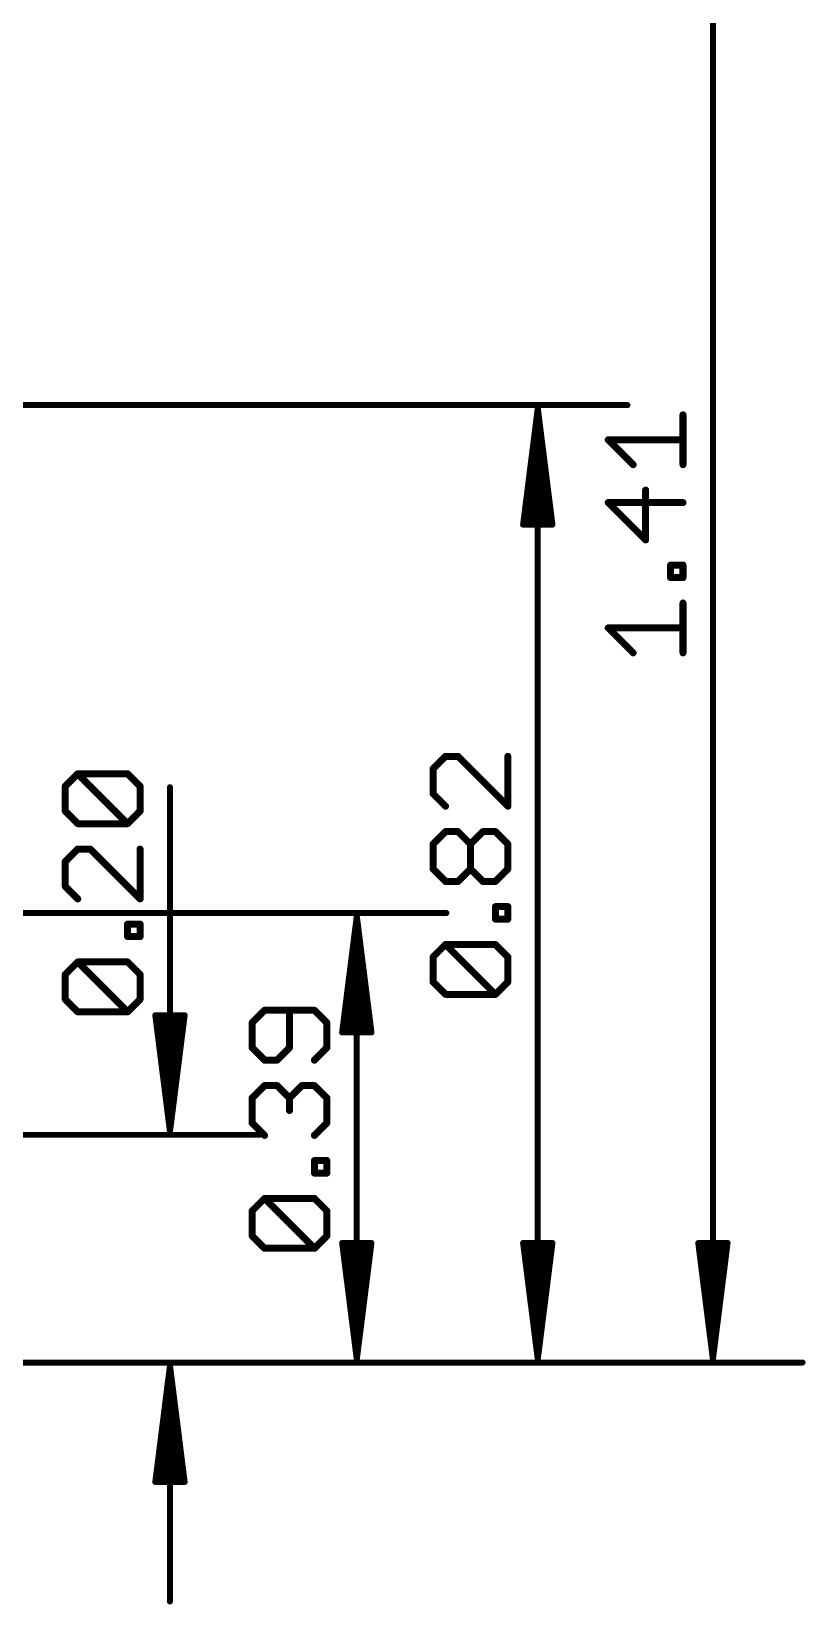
# Model space of a CAD drawing. Extents: x -7.8 to 82.2, y -8.5 to 61.7.
# Drawn here: x 65.31 to 82.15, y -5.27 to 28.96 of the extents above; entities that cross this region are included whole.
import ezdxf

# ---------------------------------------------------------------- set-up
doc = ezdxf.new("R2010")
doc.units = 0
doc.layers.add('47', color=253, linetype='CONTINUOUS')

msp = doc.modelspace()

# ---------------------------------------------------------------- linework, layer by layer
at = {"layer": '47'}
for points, const_width in [([(80.137, 0.065), (80.137, 35.622)], 0.13), ([(60.579, 20.828), (78.277, 20.828)], 0.13), ([(76.327, 20.763), (76.0078, 18.228)], 0.13), ([(76.327, 20.763), (76.067, 18.228)], 0.13), ([(76.327, 20.763), (76.197, 18.228)], 0.13), ([(76.327, 0.065), (76.327, 20.763)], 0.13), ([(76.6462, 18.228), (76.327, 20.763)], 0.13), ([(76.457, 18.228), (76.327, 20.763)], 0.13), ([(76.587, 18.228), (76.327, 20.763)], 0.13), ([(79.4863, 19.5312), (79.4863, 20.6159)], 0.1524), ([(78.4016, 19.5312), (77.8593, 20.0735)], 0.1524), ([(77.8593, 20.0735), (79.4863, 20.0735)], 0.1524), ([(78.6728, 17.894), (78.6728, 18.9787)], 0.1524), ([(79.4863, 18.7075), (77.8593, 18.7075)], 0.1524), ([(77.8593, 18.7075), (78.6728, 17.894)], 0.1524), ([(76.0078, 18.228), (76.6462, 18.228)], 0.13), ([(79.2151, 17.0755), (79.2151, 17.3466)], 0.1524), ([(79.2151, 17.3466), (79.4863, 17.3466)], 0.1524), ([(79.4863, 17.0755), (79.2151, 17.0755)], 0.1524), ([(79.4863, 17.3466), (79.4863, 17.0755)], 0.1524), ([(79.4863, 15.4383), (79.4863, 16.523)], 0.1524), ([(78.4016, 15.4383), (77.8593, 15.9806)], 0.1524), ([(77.8593, 15.9806), (79.4863, 15.9806)], 0.1524), ([(74.3205, 13.1864), (74.0493, 12.9152)], 0.1524), ([(74.5916, 13.1864), (74.3205, 13.1864)], 0.1524), ([(75.6763, 12.1017), (74.5916, 13.1864)], 0.1524), ([(75.6763, 13.1864), (75.6763, 12.1017)], 0.1524), ([(66.0483, 12.5356), (66.3195, 12.8068)], 0.1524), ([(66.3195, 12.8068), (67.4041, 12.8068)], 0.1524), ([(67.4041, 11.7221), (66.3195, 12.8068)], 0.1524), ([(67.4041, 12.8068), (67.6753, 12.5356)], 0.1524), ([(74.0493, 12.9152), (74.0493, 12.3729)], 0.1524), ([(66.0483, 11.9933), (66.0483, 12.5356)], 0.1524), ([(67.6753, 12.5356), (67.6753, 11.9933)], 0.1524), ([(68.326, 5.018), (68.326, 12.5158)], 0.13), ([(74.0493, 12.3729), (74.3205, 12.1017)], 0.1524), ([(66.3195, 11.7221), (66.0483, 11.9933)], 0.1524), ([(67.6753, 11.9933), (67.4041, 11.7221)], 0.1524), ([(67.4041, 11.7221), (66.3195, 11.7221)], 0.1524), ([(74.0493, 11.278), (74.3205, 11.5492)], 0.1524), ([(74.0493, 10.7357), (74.0493, 11.278)], 0.1524), ([(74.3205, 11.5492), (74.5916, 11.5492)], 0.1524), ([(74.5916, 11.5492), (74.8628, 11.278)], 0.1524), ([(74.8628, 11.278), (75.134, 11.5492)], 0.1524), ([(74.8628, 10.7357), (74.8628, 11.278)], 0.1524), ([(75.134, 11.5492), (75.4051, 11.5492)], 0.1524), ([(75.4051, 11.5492), (75.6763, 11.278)], 0.1524), ([(75.6763, 11.278), (75.6763, 10.7357)], 0.1524), ([(66.3195, 11.1696), (66.0483, 10.8984)], 0.1524), ([(66.0483, 10.8984), (66.0483, 10.3561)], 0.1524), ([(66.5906, 11.1696), (66.3195, 11.1696)], 0.1524), ([(67.6753, 10.0849), (66.5906, 11.1696)], 0.1524), ([(67.6753, 11.1696), (67.6753, 10.0849)], 0.1524), ([(74.3205, 10.4645), (74.0493, 10.7357)], 0.1524), ([(74.8628, 10.7357), (74.5916, 10.4645)], 0.1524), ([(75.134, 10.4645), (74.8628, 10.7357)], 0.1524), ([(75.6763, 10.7357), (75.4051, 10.4645)], 0.1524), ([(66.0483, 10.3561), (66.3195, 10.0849)], 0.1524), ([(74.5916, 10.4645), (74.3205, 10.4645)], 0.1524), ([(75.4051, 10.4645), (75.134, 10.4645)], 0.1524), ([(75.4051, 9.646), (75.4051, 9.9171)], 0.1524), ([(75.4051, 9.9171), (75.6763, 9.9171)], 0.1524), ([(75.6763, 9.9171), (75.6763, 9.646)], 0.1524), ([(59.69, 9.779), (74.34, 9.779)], 0.13), ([(67.4041, 9.2664), (67.4041, 9.5375)], 0.1524), ([(67.4041, 9.5375), (67.6753, 9.5375)], 0.1524), ([(67.6753, 9.5375), (67.6753, 9.2664)], 0.1524), ([(72.39, 9.714), (72.0708, 7.179)], 0.13), ([(72.39, 9.714), (72.13, 7.179)], 0.13), ([(72.39, 9.714), (72.26, 7.179)], 0.13), ([(72.39, 0.065), (72.39, 9.714)], 0.13), ([(72.7092, 7.179), (72.39, 9.714)], 0.13), ([(72.52, 7.179), (72.39, 9.714)], 0.13), ([(72.65, 7.179), (72.39, 9.714)], 0.13), ([(75.6763, 9.646), (75.4051, 9.646)], 0.1524), ([(67.6753, 9.2664), (67.4041, 9.2664)], 0.1524), ([(74.0493, 8.8223), (74.3205, 9.0935)], 0.1524), ([(74.0493, 8.28), (74.0493, 8.8223)], 0.1524), ([(74.3205, 9.0935), (75.4051, 9.0935)], 0.1524), ([(75.4051, 8.0088), (74.3205, 9.0935)], 0.1524), ([(75.4051, 9.0935), (75.6763, 8.8223)], 0.1524), ([(75.6763, 8.8223), (75.6763, 8.28)], 0.1524), ([(66.0483, 8.4427), (66.3195, 8.7139)], 0.1524), ([(66.3195, 8.7139), (67.4041, 8.7139)], 0.1524), ([(67.4041, 7.6292), (66.3195, 8.7139)], 0.1524), ([(67.4041, 8.7139), (67.6753, 8.4427)], 0.1524), ([(66.0483, 7.9004), (66.0483, 8.4427)], 0.1524), ([(67.6753, 8.4427), (67.6753, 7.9004)], 0.1524), ([(74.3205, 8.0088), (74.0493, 8.28)], 0.1524), ([(75.6763, 8.28), (75.4051, 8.0088)], 0.1524), ([(66.3195, 7.6292), (66.0483, 7.9004)], 0.1524), ([(67.6753, 7.9004), (67.4041, 7.6292)], 0.1524), ([(75.4051, 8.0088), (74.3205, 8.0088)], 0.1524), ([(67.4041, 7.6292), (66.3195, 7.6292)], 0.1524), ([(68.326, 5.018), (68.0068, 7.553)], 0.13), ([(68.0068, 7.553), (68.6452, 7.553)], 0.13), ([(68.326, 5.018), (68.066, 7.553)], 0.13), ([(68.326, 5.018), (68.196, 7.553)], 0.13), ([(68.6452, 7.553), (68.326, 5.018)], 0.13), ([(68.456, 7.553), (68.326, 5.018)], 0.13), ([(68.586, 7.553), (68.326, 5.018)], 0.13), ([(70.3835, 7.6619), (70.1123, 7.3907)], 0.1524), ([(71.4681, 7.6619), (70.3835, 7.6619)], 0.1524), ([(70.9258, 6.8484), (70.9258, 7.6619)], 0.1524), ([(71.7393, 7.3907), (71.4681, 7.6619)], 0.1524), ([(70.1123, 7.3907), (70.1123, 6.8484)], 0.1524), ([(71.7393, 6.8484), (71.7393, 7.3907)], 0.1524), ([(72.0708, 7.179), (72.7092, 7.179)], 0.13), ([(70.1123, 6.8484), (70.3835, 6.5772)], 0.1524), ([(70.6546, 6.5772), (70.9258, 6.8484)], 0.1524), ([(71.4681, 6.5772), (71.7393, 6.8484)], 0.1524), ([(70.3835, 6.5772), (70.6546, 6.5772)], 0.1524), ([(70.1123, 5.7535), (70.3835, 6.0247)], 0.1524), ([(70.1123, 5.2112), (70.1123, 5.7535)], 0.1524), ([(70.3835, 6.0247), (70.6546, 6.0247)], 0.1524), ([(70.6546, 6.0247), (70.9258, 5.7535)], 0.1524), ([(70.9258, 5.7535), (71.197, 6.0247)], 0.1524), ([(70.9258, 5.7535), (70.9258, 5.4824)], 0.1524), ([(71.197, 6.0247), (71.4681, 6.0247)], 0.1524), ([(71.4681, 6.0247), (71.7393, 5.7535)], 0.1524), ([(71.7393, 5.7535), (71.7393, 5.2112)], 0.1524), ([(70.3835, 4.94), (70.1123, 5.2112)], 0.1524), ([(71.7393, 5.2112), (71.4681, 4.94)], 0.1524), ([(41.656, 4.953), (70.276, 4.953)], 0.13), ([(71.4681, 4.1215), (71.4681, 4.3926)], 0.1524), ([(71.4681, 4.3926), (71.7393, 4.3926)], 0.1524), ([(71.7393, 4.3926), (71.7393, 4.1215)], 0.1524), ([(71.7393, 4.1215), (71.4681, 4.1215)], 0.1524), ([(70.1123, 3.2978), (70.3835, 3.569)], 0.1524), ([(70.3835, 3.569), (71.4681, 3.569)], 0.1524), ([(71.4681, 2.4843), (70.3835, 3.569)], 0.1524), ([(71.4681, 3.569), (71.7393, 3.2978)], 0.1524), ([(70.1123, 2.7555), (70.1123, 3.2978)], 0.1524), ([(71.7393, 3.2978), (71.7393, 2.7555)], 0.1524), ([(70.3835, 2.4843), (70.1123, 2.7555)], 0.1524), ([(71.7393, 2.7555), (71.4681, 2.4843)], 0.1524), ([(71.4681, 2.4843), (70.3835, 2.4843)], 0.1524), ([(72.39, 0.065), (72.0708, 2.6)], 0.13), ([(72.0708, 2.6), (72.7092, 2.6)], 0.13), ([(72.39, 0.065), (72.13, 2.6)], 0.13), ([(72.39, 0.065), (72.26, 2.6)], 0.13), ([(72.7092, 2.6), (72.39, 0.065)], 0.13), ([(72.52, 2.6), (72.39, 0.065)], 0.13), ([(72.65, 2.6), (72.39, 0.065)], 0.13), ([(76.327, 0.065), (76.0078, 2.6)], 0.13), ([(76.0078, 2.6), (76.6462, 2.6)], 0.13), ([(76.327, 0.065), (76.067, 2.6)], 0.13), ([(76.327, 0.065), (76.197, 2.6)], 0.13), ([(76.6462, 2.6), (76.327, 0.065)], 0.13), ([(76.457, 2.6), (76.327, 0.065)], 0.13), ([(76.587, 2.6), (76.327, 0.065)], 0.13), ([(80.137, 0.065), (79.8178, 2.6)], 0.13), ([(79.8178, 2.6), (80.4562, 2.6)], 0.13), ([(80.137, 0.065), (79.877, 2.6)], 0.13), ([(80.137, 0.065), (80.007, 2.6)], 0.13), ([(80.4562, 2.6), (80.137, 0.065)], 0.13), ([(80.267, 2.6), (80.137, 0.065)], 0.13), ([(80.397, 2.6), (80.137, 0.065)], 0.13), ([(41.275, 0), (70.276, 0)], 0.13), ([(59.436, 0), (74.34, 0)], 0.13), ([(60.071, 0), (78.277, 0)], 0.13), ([(60.833, 0), (82.087, 0)], 0.13), ([(68.326, -0.065), (68.0068, -2.6)], 0.13), ([(68.326, -0.065), (68.066, -2.6)], 0.13), ([(68.326, -0.065), (68.196, -2.6)], 0.13), ([(68.326, -0.065), (68.326, -5.2)], 0.13), ([(68.6452, -2.6), (68.326, -0.065)], 0.13), ([(68.456, -2.6), (68.326, -0.065)], 0.13), ([(68.586, -2.6), (68.326, -0.065)], 0.13), ([(68.0068, -2.6), (68.6452, -2.6)], 0.13)]:
    msp.add_lwpolyline(points, dxfattribs=dict(at, const_width=const_width))
for points, const_width in [([(78.277, 20.7955, 1), (78.277, 20.8605)], 0.065), ([(76.3595, 20.763, 1), (76.2945, 20.763)], 0.065), ([(76.3592, 20.7671, 1), (76.2948, 20.7589)], 0.065), ([(76.3595, 20.7613, 1), (76.2945, 20.7647)], 0.065), ([(76.3595, 20.7647, 1), (76.2945, 20.7613)], 0.065), ([(76.3593, 20.7663, 1), (76.2947, 20.7597)], 0.065), ([(76.3593, 20.7597, 1), (76.2947, 20.7663)], 0.065), ([(76.3592, 20.7589, 1), (76.2948, 20.7671)], 0.065), ([(79.5244, 20.6159, 1), (79.4482, 20.6159)], 0.0762), ([(77.8863, 20.1005, 1), (77.8324, 20.0466)], 0.0762), ([(77.8593, 20.1116, 1), (77.8593, 20.0354)], 0.0762), ([(79.4863, 20.0354, 1), (79.4863, 20.1116)], 0.0762), ([(78.3747, 19.5043, 1), (78.4286, 19.5581)], 0.0762), ([(79.4482, 19.5312, 1), (79.5244, 19.5312)], 0.0762), ([(78.7109, 18.9787, 1), (78.6347, 18.9787)], 0.0762), ([(77.8863, 18.7345, 1), (77.8324, 18.6806)], 0.0762), ([(77.8593, 18.7456, 1), (77.8593, 18.6694)], 0.0762), ([(79.4863, 18.6694, 1), (79.4863, 18.7456)], 0.0762), ([(75.9755, 18.2321, 1), (76.04, 18.2239)], 0.065), ([(76.0078, 18.2605, 1), (76.0078, 18.1955)], 0.065), ([(76.0347, 18.2313, 1), (76.0993, 18.2247)], 0.065), ([(76.1645, 18.2297, 1), (76.2295, 18.2263)], 0.065), ([(76.4245, 18.2263, 1), (76.4895, 18.2297)], 0.065), ([(76.5547, 18.2247, 1), (76.6193, 18.2313)], 0.065), ([(76.614, 18.2239, 1), (76.6785, 18.2321)], 0.065), ([(76.6462, 18.1955, 1), (76.6462, 18.2605)], 0.065), ([(78.6347, 17.894, 1), (78.7109, 17.894)], 0.0762), ([(78.6459, 17.8671, 1), (78.6997, 17.921)], 0.0762), ([(79.2532, 17.3466, 1), (79.177, 17.3466)], 0.0762), ([(79.2151, 17.3847, 1), (79.2151, 17.3085)], 0.0762), ([(79.2151, 17.1136, 1), (79.2151, 17.0374)], 0.0762), ([(79.177, 17.0755, 1), (79.2532, 17.0755)], 0.0762), ([(79.5244, 17.3466, 1), (79.4482, 17.3466)], 0.0762), ([(79.4482, 17.0755, 1), (79.5244, 17.0755)], 0.0762), ([(79.4863, 17.3085, 1), (79.4863, 17.3847)], 0.0762), ([(79.4863, 17.0374, 1), (79.4863, 17.1136)], 0.0762), ([(79.5244, 16.523, 1), (79.4482, 16.523)], 0.0762), ([(77.8863, 16.0076, 1), (77.8324, 15.9537)], 0.0762), ([(77.8593, 16.0187, 1), (77.8593, 15.9425)], 0.0762), ([(79.4863, 15.9425, 1), (79.4863, 16.0187)], 0.0762), ([(78.3747, 15.4114, 1), (78.4286, 15.4653)], 0.0762), ([(79.4482, 15.4383, 1), (79.5244, 15.4383)], 0.0762), ([(74.3205, 13.2245, 1), (74.3205, 13.1483)], 0.0762), ([(74.3474, 13.1594, 1), (74.2935, 13.2133)], 0.0762), ([(74.6186, 13.2133, 1), (74.5647, 13.1594)], 0.0762), ([(74.5916, 13.1483, 1), (74.5916, 13.2245)], 0.0762), ([(75.7144, 13.1864, 1), (75.6382, 13.1864)], 0.0762), ([(66.3464, 12.8337, 1), (66.2925, 12.7798)], 0.0762), ([(66.3195, 12.8449, 1), (66.3195, 12.7687)], 0.0762), ([(66.3464, 12.7798, 1), (66.2925, 12.8337)], 0.0762), ([(67.4311, 12.8337, 1), (67.3772, 12.7798)], 0.0762), ([(67.4041, 12.7687, 1), (67.4041, 12.8449)], 0.0762), ([(74.0874, 12.9152, 1), (74.0112, 12.9152)], 0.0762), ([(74.0224, 12.9421, 1), (74.0763, 12.8883)], 0.0762), ([(66.0864, 12.5356, 1), (66.0102, 12.5356)], 0.0762), ([(66.0214, 12.5625, 1), (66.0753, 12.5086)], 0.0762), ([(67.7134, 12.5356, 1), (67.6372, 12.5356)], 0.0762), ([(67.6484, 12.5086, 1), (67.7022, 12.5625)], 0.0762), ([(68.3585, 12.5158, 1), (68.2935, 12.5158)], 0.065), ([(74.0763, 12.3998, 1), (74.0224, 12.3459)], 0.0762), ([(74.0112, 12.3729, 1), (74.0874, 12.3729)], 0.0762), ([(66.0753, 12.0202, 1), (66.0214, 11.9663)], 0.0762), ([(66.0102, 11.9933, 1), (66.0864, 11.9933)], 0.0762), ([(67.6372, 11.9933, 1), (67.7134, 11.9933)], 0.0762), ([(67.7022, 11.9663, 1), (67.6484, 12.0202)], 0.0762), ([(74.2935, 12.0748, 1), (74.3474, 12.1286)], 0.0762), ([(75.6382, 12.1017, 1), (75.7144, 12.1017)], 0.0762), ([(75.6494, 12.0748, 1), (75.7032, 12.1286)], 0.0762), ([(66.3195, 11.7602, 1), (66.3195, 11.684)], 0.0762), ([(66.2925, 11.6951, 1), (66.3464, 11.749)], 0.0762), ([(67.3772, 11.749, 1), (67.4311, 11.6951)], 0.0762), ([(67.3772, 11.6951, 1), (67.4311, 11.749)], 0.0762), ([(67.4041, 11.684, 1), (67.4041, 11.7602)], 0.0762), ([(74.0874, 11.278, 1), (74.0112, 11.278)], 0.0762), ([(74.0224, 11.305, 1), (74.0763, 11.2511)], 0.0762), ([(74.3205, 11.5873, 1), (74.3205, 11.5111)], 0.0762), ([(74.3474, 11.5223, 1), (74.2935, 11.5761)], 0.0762), ([(74.6186, 11.5761, 1), (74.5647, 11.5223)], 0.0762), ([(74.5916, 11.5111, 1), (74.5916, 11.5873)], 0.0762), ([(74.9009, 11.278, 1), (74.8247, 11.278)], 0.0762), ([(74.8359, 11.305, 1), (74.8897, 11.2511)], 0.0762), ([(74.8359, 11.2511, 1), (74.8897, 11.305)], 0.0762), ([(75.134, 11.5873, 1), (75.134, 11.5111)], 0.0762), ([(75.1609, 11.5223, 1), (75.107, 11.5761)], 0.0762), ([(75.4321, 11.5761, 1), (75.3782, 11.5223)], 0.0762), ([(75.4051, 11.5111, 1), (75.4051, 11.5873)], 0.0762), ([(75.7144, 11.278, 1), (75.6382, 11.278)], 0.0762), ([(75.6494, 11.2511, 1), (75.7032, 11.305)], 0.0762), ([(66.0864, 10.8984, 1), (66.0102, 10.8984)], 0.0762), ([(66.0214, 10.9254, 1), (66.0753, 10.8715)], 0.0762), ([(66.3195, 11.2077, 1), (66.3195, 11.1315)], 0.0762), ([(66.3464, 11.1427, 1), (66.2925, 11.1965)], 0.0762), ([(66.6176, 11.1965, 1), (66.5637, 11.1427)], 0.0762), ([(66.5906, 11.1315, 1), (66.5906, 11.2077)], 0.0762), ([(67.7134, 11.1696, 1), (67.6372, 11.1696)], 0.0762), ([(74.0112, 10.7357, 1), (74.0874, 10.7357)], 0.0762), ([(74.0763, 10.7626, 1), (74.0224, 10.7088)], 0.0762), ([(74.8247, 10.7357, 1), (74.9009, 10.7357)], 0.0762), ([(74.8897, 10.7626, 1), (74.8359, 10.7088)], 0.0762), ([(74.8897, 10.7088, 1), (74.8359, 10.7626)], 0.0762), ([(75.6382, 10.7357, 1), (75.7144, 10.7357)], 0.0762), ([(75.7032, 10.7088, 1), (75.6494, 10.7626)], 0.0762), ([(66.0102, 10.3561, 1), (66.0864, 10.3561)], 0.0762), ([(66.0753, 10.383, 1), (66.0214, 10.3292)], 0.0762), ([(74.3205, 10.5026, 1), (74.3205, 10.4264)], 0.0762), ([(74.2935, 10.4376, 1), (74.3474, 10.4915)], 0.0762), ([(74.5647, 10.4915, 1), (74.6186, 10.4376)], 0.0762), ([(74.5916, 10.4264, 1), (74.5916, 10.5026)], 0.0762), ([(75.134, 10.5026, 1), (75.134, 10.4264)], 0.0762), ([(75.107, 10.4376, 1), (75.1609, 10.4915)], 0.0762), ([(75.3782, 10.4915, 1), (75.4321, 10.4376)], 0.0762), ([(75.4051, 10.4264, 1), (75.4051, 10.5026)], 0.0762), ([(66.2925, 10.058, 1), (66.3464, 10.1119)], 0.0762), ([(67.6372, 10.0849, 1), (67.7134, 10.0849)], 0.0762), ([(67.6484, 10.058, 1), (67.7022, 10.1119)], 0.0762), ([(75.4432, 9.9171, 1), (75.367, 9.9171)], 0.0762), ([(75.4051, 9.9552, 1), (75.4051, 9.879)], 0.0762), ([(75.7144, 9.9171, 1), (75.6382, 9.9171)], 0.0762), ([(75.6763, 9.879, 1), (75.6763, 9.9552)], 0.0762), ([(67.4422, 9.5375, 1), (67.366, 9.5375)], 0.0762), ([(67.4041, 9.5756, 1), (67.4041, 9.4994)], 0.0762), ([(67.7134, 9.5375, 1), (67.6372, 9.5375)], 0.0762), ([(67.6753, 9.4994, 1), (67.6753, 9.5756)], 0.0762), ([(72.4225, 9.714, 1), (72.3575, 9.714)], 0.065), ([(72.4222, 9.7181, 1), (72.3578, 9.7099)], 0.065), ([(72.4225, 9.7123, 1), (72.3575, 9.7157)], 0.065), ([(72.4225, 9.7157, 1), (72.3575, 9.7123)], 0.065), ([(72.4223, 9.7173, 1), (72.3577, 9.7107)], 0.065), ([(72.4223, 9.7107, 1), (72.3577, 9.7173)], 0.065), ([(72.4222, 9.7099, 1), (72.3578, 9.7181)], 0.065), ([(74.34, 9.7465, 1), (74.34, 9.8115)], 0.065), ([(75.4051, 9.6841, 1), (75.4051, 9.6079)], 0.0762), ([(75.367, 9.646, 1), (75.4432, 9.646)], 0.0762), ([(75.6382, 9.646, 1), (75.7144, 9.646)], 0.0762), ([(75.6763, 9.6079, 1), (75.6763, 9.6841)], 0.0762), ([(67.4041, 9.3045, 1), (67.4041, 9.2283)], 0.0762), ([(67.366, 9.2664, 1), (67.4422, 9.2664)], 0.0762), ([(67.6372, 9.2664, 1), (67.7134, 9.2664)], 0.0762), ([(67.6753, 9.2283, 1), (67.6753, 9.3045)], 0.0762), ([(74.0874, 8.8223, 1), (74.0112, 8.8223)], 0.0762), ([(74.3474, 9.1204, 1), (74.2935, 9.0665)], 0.0762), ([(74.3205, 9.1316, 1), (74.3205, 9.0554)], 0.0762), ([(74.3474, 9.0665, 1), (74.2935, 9.1204)], 0.0762), ([(75.4321, 9.1204, 1), (75.3782, 9.0665)], 0.0762), ([(75.4051, 9.0554, 1), (75.4051, 9.1316)], 0.0762), ([(75.7144, 8.8223, 1), (75.6382, 8.8223)], 0.0762), ([(66.3464, 8.7408, 1), (66.2925, 8.6869)], 0.0762), ([(66.3195, 8.752, 1), (66.3195, 8.6758)], 0.0762), ([(66.3464, 8.6869, 1), (66.2925, 8.7408)], 0.0762), ([(67.4311, 8.7408, 1), (67.3772, 8.6869)], 0.0762), ([(67.4041, 8.6758, 1), (67.4041, 8.752)], 0.0762), ([(74.0224, 8.8492, 1), (74.0763, 8.7954)], 0.0762), ([(75.6494, 8.7954, 1), (75.7032, 8.8492)], 0.0762), ([(66.0864, 8.4427, 1), (66.0102, 8.4427)], 0.0762), ([(66.0214, 8.4696, 1), (66.0753, 8.4158)], 0.0762), ([(67.7134, 8.4427, 1), (67.6372, 8.4427)], 0.0762), ([(67.6484, 8.4158, 1), (67.7022, 8.4696)], 0.0762), ([(74.0763, 8.3069, 1), (74.0224, 8.253)], 0.0762), ([(74.0112, 8.28, 1), (74.0874, 8.28)], 0.0762), ([(75.6382, 8.28, 1), (75.7144, 8.28)], 0.0762), ([(75.7032, 8.253, 1), (75.6494, 8.3069)], 0.0762), ([(66.0753, 7.9273, 1), (66.0214, 7.8734)], 0.0762), ([(66.0102, 7.9004, 1), (66.0864, 7.9004)], 0.0762), ([(67.6372, 7.9004, 1), (67.7134, 7.9004)], 0.0762), ([(67.7022, 7.8734, 1), (67.6484, 7.9273)], 0.0762), ([(74.3205, 8.0469, 1), (74.3205, 7.9707)], 0.0762), ([(74.2935, 7.9819, 1), (74.3474, 8.0358)], 0.0762), ([(75.3782, 8.0358, 1), (75.4321, 7.9819)], 0.0762), ([(75.3782, 7.9819, 1), (75.4321, 8.0358)], 0.0762), ([(75.4051, 7.9707, 1), (75.4051, 8.0469)], 0.0762), ([(66.3195, 7.6673, 1), (66.3195, 7.5911)], 0.0762), ([(66.2925, 7.6023, 1), (66.3464, 7.6561)], 0.0762), ([(67.3772, 7.6561, 1), (67.4311, 7.6023)], 0.0762), ([(67.3772, 7.6023, 1), (67.4311, 7.6561)], 0.0762), ([(67.4041, 7.5911, 1), (67.4041, 7.6673)], 0.0762), ([(68.039, 7.5571, 1), (67.9745, 7.5489)], 0.065), ([(68.0068, 7.5855, 1), (68.0068, 7.5205)], 0.065), ([(68.0983, 7.5563, 1), (68.0337, 7.5497)], 0.065), ([(68.2285, 7.5547, 1), (68.1635, 7.5513)], 0.065), ([(68.4885, 7.5513, 1), (68.4235, 7.5547)], 0.065), ([(68.6183, 7.5497, 1), (68.5537, 7.5563)], 0.065), ([(68.6775, 7.5489, 1), (68.613, 7.5571)], 0.065), ([(68.6452, 7.5205, 1), (68.6452, 7.5855)], 0.065), ([(70.3835, 7.7, 1), (70.3835, 7.6238)], 0.0762), ([(70.4104, 7.6349, 1), (70.3565, 7.6888)], 0.0762), ([(70.9639, 7.6619, 1), (70.8877, 7.6619)], 0.0762), ([(71.4951, 7.6888, 1), (71.4412, 7.6349)], 0.0762), ([(71.4681, 7.6238, 1), (71.4681, 7.7)], 0.0762), ([(70.1504, 7.3907, 1), (70.0742, 7.3907)], 0.0762), ([(70.0854, 7.4176, 1), (70.1393, 7.3638)], 0.0762), ([(71.7774, 7.3907, 1), (71.7012, 7.3907)], 0.0762), ([(71.7124, 7.3638, 1), (71.7662, 7.4176)], 0.0762), ([(72.0385, 7.1831, 1), (72.103, 7.1749)], 0.065), ([(72.0708, 7.2115, 1), (72.0708, 7.1465)], 0.065), ([(72.0977, 7.1823, 1), (72.1623, 7.1757)], 0.065), ([(72.2275, 7.1807, 1), (72.2925, 7.1773)], 0.065), ([(72.4875, 7.1773, 1), (72.5525, 7.1807)], 0.065), ([(72.6177, 7.1757, 1), (72.6823, 7.1823)], 0.065), ([(72.677, 7.1749, 1), (72.7415, 7.1831)], 0.065), ([(72.7092, 7.1465, 1), (72.7092, 7.2115)], 0.065), ([(70.1393, 6.8753, 1), (70.0854, 6.8214)], 0.0762), ([(70.0742, 6.8484, 1), (70.1504, 6.8484)], 0.0762), ([(70.8877, 6.8484, 1), (70.9639, 6.8484)], 0.0762), ([(70.9527, 6.8214, 1), (70.8989, 6.8753)], 0.0762), ([(71.7012, 6.8484, 1), (71.7774, 6.8484)], 0.0762), ([(71.7662, 6.8214, 1), (71.7124, 6.8753)], 0.0762), ([(70.3835, 6.6153, 1), (70.3835, 6.5391)], 0.0762), ([(70.3565, 6.5503, 1), (70.4104, 6.6041)], 0.0762), ([(70.6277, 6.6041, 1), (70.6816, 6.5503)], 0.0762), ([(70.6546, 6.5391, 1), (70.6546, 6.6153)], 0.0762), ([(71.4412, 6.6041, 1), (71.4951, 6.5503)], 0.0762), ([(70.1504, 5.7535, 1), (70.0742, 5.7535)], 0.0762), ([(70.0854, 5.7805, 1), (70.1393, 5.7266)], 0.0762), ([(70.3835, 6.0628, 1), (70.3835, 5.9866)], 0.0762), ([(70.4104, 5.9978, 1), (70.3565, 6.0516)], 0.0762), ([(70.6816, 6.0516, 1), (70.6277, 5.9978)], 0.0762), ([(70.6546, 5.9866, 1), (70.6546, 6.0628)], 0.0762), ([(70.9639, 5.7535, 1), (70.8877, 5.7535)], 0.0762), ([(70.8989, 5.7805, 1), (70.9527, 5.7266)], 0.0762), ([(70.8989, 5.7266, 1), (70.9527, 5.7805)], 0.0762), ([(71.197, 6.0628, 1), (71.197, 5.9866)], 0.0762), ([(71.2239, 5.9978, 1), (71.17, 6.0516)], 0.0762), ([(71.4951, 6.0516, 1), (71.4412, 5.9978)], 0.0762), ([(71.4681, 5.9866, 1), (71.4681, 6.0628)], 0.0762), ([(71.7774, 5.7535, 1), (71.7012, 5.7535)], 0.0762), ([(71.7124, 5.7266, 1), (71.7662, 5.7805)], 0.0762), ([(70.8877, 5.4824, 1), (70.9639, 5.4824)], 0.0762), ([(70.0742, 5.2112, 1), (70.1504, 5.2112)], 0.0762), ([(70.1393, 5.2381, 1), (70.0854, 5.1843)], 0.0762), ([(71.7012, 5.2112, 1), (71.7774, 5.2112)], 0.0762), ([(71.7662, 5.1843, 1), (71.7124, 5.2381)], 0.0762), ([(68.2938, 5.0221, 1), (68.3582, 5.0139)], 0.065), ([(68.2937, 5.0213, 1), (68.3583, 5.0147)], 0.065), ([(68.2935, 5.0163, 1), (68.3585, 5.0197)], 0.065), ([(68.2935, 5.0197, 1), (68.3585, 5.0163)], 0.065), ([(68.2935, 5.018, 1), (68.3585, 5.018)], 0.065), ([(68.2937, 5.0147, 1), (68.3583, 5.0213)], 0.065), ([(68.2938, 5.0139, 1), (68.3582, 5.0221)], 0.065), ([(70.276, 4.9205, 1), (70.276, 4.9855)], 0.065), ([(70.3565, 4.9131, 1), (70.4104, 4.967)], 0.0762), ([(71.4412, 4.967, 1), (71.4951, 4.9131)], 0.0762), ([(71.5062, 4.3926, 1), (71.43, 4.3926)], 0.0762), ([(71.4681, 4.4307, 1), (71.4681, 4.3545)], 0.0762), ([(71.7774, 4.3926, 1), (71.7012, 4.3926)], 0.0762), ([(71.7393, 4.3545, 1), (71.7393, 4.4307)], 0.0762), ([(71.4681, 4.1596, 1), (71.4681, 4.0834)], 0.0762), ([(71.43, 4.1215, 1), (71.5062, 4.1215)], 0.0762), ([(71.7012, 4.1215, 1), (71.7774, 4.1215)], 0.0762), ([(71.7393, 4.0834, 1), (71.7393, 4.1596)], 0.0762), ([(70.4104, 3.5959, 1), (70.3565, 3.542)], 0.0762), ([(70.3835, 3.6071, 1), (70.3835, 3.5309)], 0.0762), ([(70.4104, 3.542, 1), (70.3565, 3.5959)], 0.0762), ([(71.4951, 3.5959, 1), (71.4412, 3.542)], 0.0762), ([(71.4681, 3.5309, 1), (71.4681, 3.6071)], 0.0762), ([(70.1504, 3.2978, 1), (70.0742, 3.2978)], 0.0762), ([(70.0854, 3.3247, 1), (70.1393, 3.2709)], 0.0762), ([(71.7774, 3.2978, 1), (71.7012, 3.2978)], 0.0762), ([(71.7124, 3.2709, 1), (71.7662, 3.3247)], 0.0762), ([(70.1393, 2.7824, 1), (70.0854, 2.7285)], 0.0762), ([(70.0742, 2.7555, 1), (70.1504, 2.7555)], 0.0762), ([(71.7012, 2.7555, 1), (71.7774, 2.7555)], 0.0762), ([(71.7662, 2.7285, 1), (71.7124, 2.7824)], 0.0762), ([(70.3835, 2.5224, 1), (70.3835, 2.4462)], 0.0762), ([(70.3565, 2.4574, 1), (70.4104, 2.5113)], 0.0762), ([(71.4412, 2.5113, 1), (71.4951, 2.4574)], 0.0762), ([(71.4412, 2.4574, 1), (71.4951, 2.5113)], 0.0762), ([(71.4681, 2.4462, 1), (71.4681, 2.5224)], 0.0762), ([(72.103, 2.6041, 1), (72.0385, 2.5959)], 0.065), ([(72.0708, 2.6325, 1), (72.0708, 2.5675)], 0.065), ([(72.1623, 2.6033, 1), (72.0977, 2.5967)], 0.065), ([(72.2925, 2.6017, 1), (72.2275, 2.5983)], 0.065), ([(72.5525, 2.5983, 1), (72.4875, 2.6017)], 0.065), ([(72.6823, 2.5967, 1), (72.6177, 2.6033)], 0.065), ([(72.7415, 2.5959, 1), (72.677, 2.6041)], 0.065), ([(72.7092, 2.5675, 1), (72.7092, 2.6325)], 0.065), ([(76.04, 2.6041, 1), (75.9755, 2.5959)], 0.065), ([(76.0078, 2.6325, 1), (76.0078, 2.5675)], 0.065), ([(76.0993, 2.6033, 1), (76.0347, 2.5967)], 0.065), ([(76.2295, 2.6017, 1), (76.1645, 2.5983)], 0.065), ([(76.4895, 2.5983, 1), (76.4245, 2.6017)], 0.065), ([(76.6193, 2.5967, 1), (76.5547, 2.6033)], 0.065), ([(76.6785, 2.5959, 1), (76.614, 2.6041)], 0.065), ([(76.6462, 2.5675, 1), (76.6462, 2.6325)], 0.065), ([(79.85, 2.6041, 1), (79.7855, 2.5959)], 0.065), ([(79.8178, 2.6325, 1), (79.8178, 2.5675)], 0.065), ([(79.9093, 2.6033, 1), (79.8447, 2.5967)], 0.065), ([(80.0395, 2.6017, 1), (79.9745, 2.5983)], 0.065), ([(80.2995, 2.5983, 1), (80.2345, 2.6017)], 0.065), ([(80.4293, 2.5967, 1), (80.3647, 2.6033)], 0.065), ([(80.4885, 2.5959, 1), (80.424, 2.6041)], 0.065), ([(80.4562, 2.5675, 1), (80.4562, 2.6325)], 0.065), ([(68.3585, -0.065, 1), (68.2935, -0.065)], 0.065), ([(68.3585, -0.0667, 1), (68.2935, -0.0633)], 0.065), ([(68.3585, -0.0633, 1), (68.2935, -0.0667)], 0.065), ([(70.276, -0.0325, 1), (70.276, 0.0325)], 0.065), ([(72.3578, 0.0691, 1), (72.4222, 0.0609)], 0.065), ([(72.3577, 0.0683, 1), (72.4223, 0.0617)], 0.065), ([(72.3575, 0.0633, 1), (72.4225, 0.0667)], 0.065), ([(72.3575, 0.0667, 1), (72.4225, 0.0633)], 0.065), ([(72.3575, 0.065, 1), (72.4225, 0.065)], 0.065), ([(72.3577, 0.0617, 1), (72.4223, 0.0683)], 0.065), ([(72.3578, 0.0609, 1), (72.4222, 0.0691)], 0.065), ([(74.34, -0.0325, 1), (74.34, 0.0325)], 0.065), ([(76.2948, 0.0691, 1), (76.3592, 0.0609)], 0.065), ([(76.2947, 0.0683, 1), (76.3593, 0.0617)], 0.065), ([(76.2945, 0.0633, 1), (76.3595, 0.0667)], 0.065), ([(76.2945, 0.0667, 1), (76.3595, 0.0633)], 0.065), ([(76.2945, 0.065, 1), (76.3595, 0.065)], 0.065), ([(76.2947, 0.0617, 1), (76.3593, 0.0683)], 0.065), ([(76.2948, 0.0609, 1), (76.3592, 0.0691)], 0.065), ([(78.277, -0.0325, 1), (78.277, 0.0325)], 0.065), ([(80.1048, 0.0691, 1), (80.1692, 0.0609)], 0.065), ([(80.1047, 0.0683, 1), (80.1693, 0.0617)], 0.065), ([(80.1045, 0.0633, 1), (80.1695, 0.0667)], 0.065), ([(80.1045, 0.0667, 1), (80.1695, 0.0633)], 0.065), ([(80.1045, 0.065, 1), (80.1695, 0.065)], 0.065), ([(80.1047, 0.0617, 1), (80.1693, 0.0683)], 0.065), ([(80.1048, 0.0609, 1), (80.1692, 0.0691)], 0.065), ([(82.087, -0.0325, 1), (82.087, 0.0325)], 0.065), ([(68.3582, -0.0609, 1), (68.2938, -0.0691)], 0.065), ([(68.3583, -0.0617, 1), (68.2937, -0.0683)], 0.065), ([(68.3583, -0.0683, 1), (68.2937, -0.0617)], 0.065), ([(68.3582, -0.0691, 1), (68.2938, -0.0609)], 0.065), ([(67.9745, -2.5959, 1), (68.039, -2.6041)], 0.065), ([(68.0068, -2.5675, 1), (68.0068, -2.6325)], 0.065), ([(68.0337, -2.5967, 1), (68.0983, -2.6033)], 0.065), ([(68.1635, -2.5983, 1), (68.2285, -2.6017)], 0.065), ([(68.4235, -2.6017, 1), (68.4885, -2.5983)], 0.065), ([(68.5537, -2.6033, 1), (68.6183, -2.5967)], 0.065), ([(68.613, -2.6041, 1), (68.6775, -2.5959)], 0.065), ([(68.6452, -2.6325, 1), (68.6452, -2.5675)], 0.065), ([(68.2935, -5.2, 1), (68.3585, -5.2)], 0.065)]:
    msp.add_lwpolyline(points, format="xyb", dxfattribs=dict(at, const_width=const_width))

doc.saveas('drawing.dxf')
